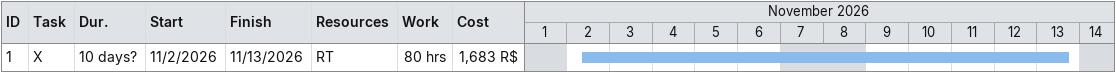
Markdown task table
| ID | Task | Duration | Start | Finish | Resources | Work (h) | Cost (R$) |
|---|---|---|---|---|---|---|---|
| 1 | X | 10d? | 2026-11-02 | 2026-11-13 | RT | 80 | 1683 |
